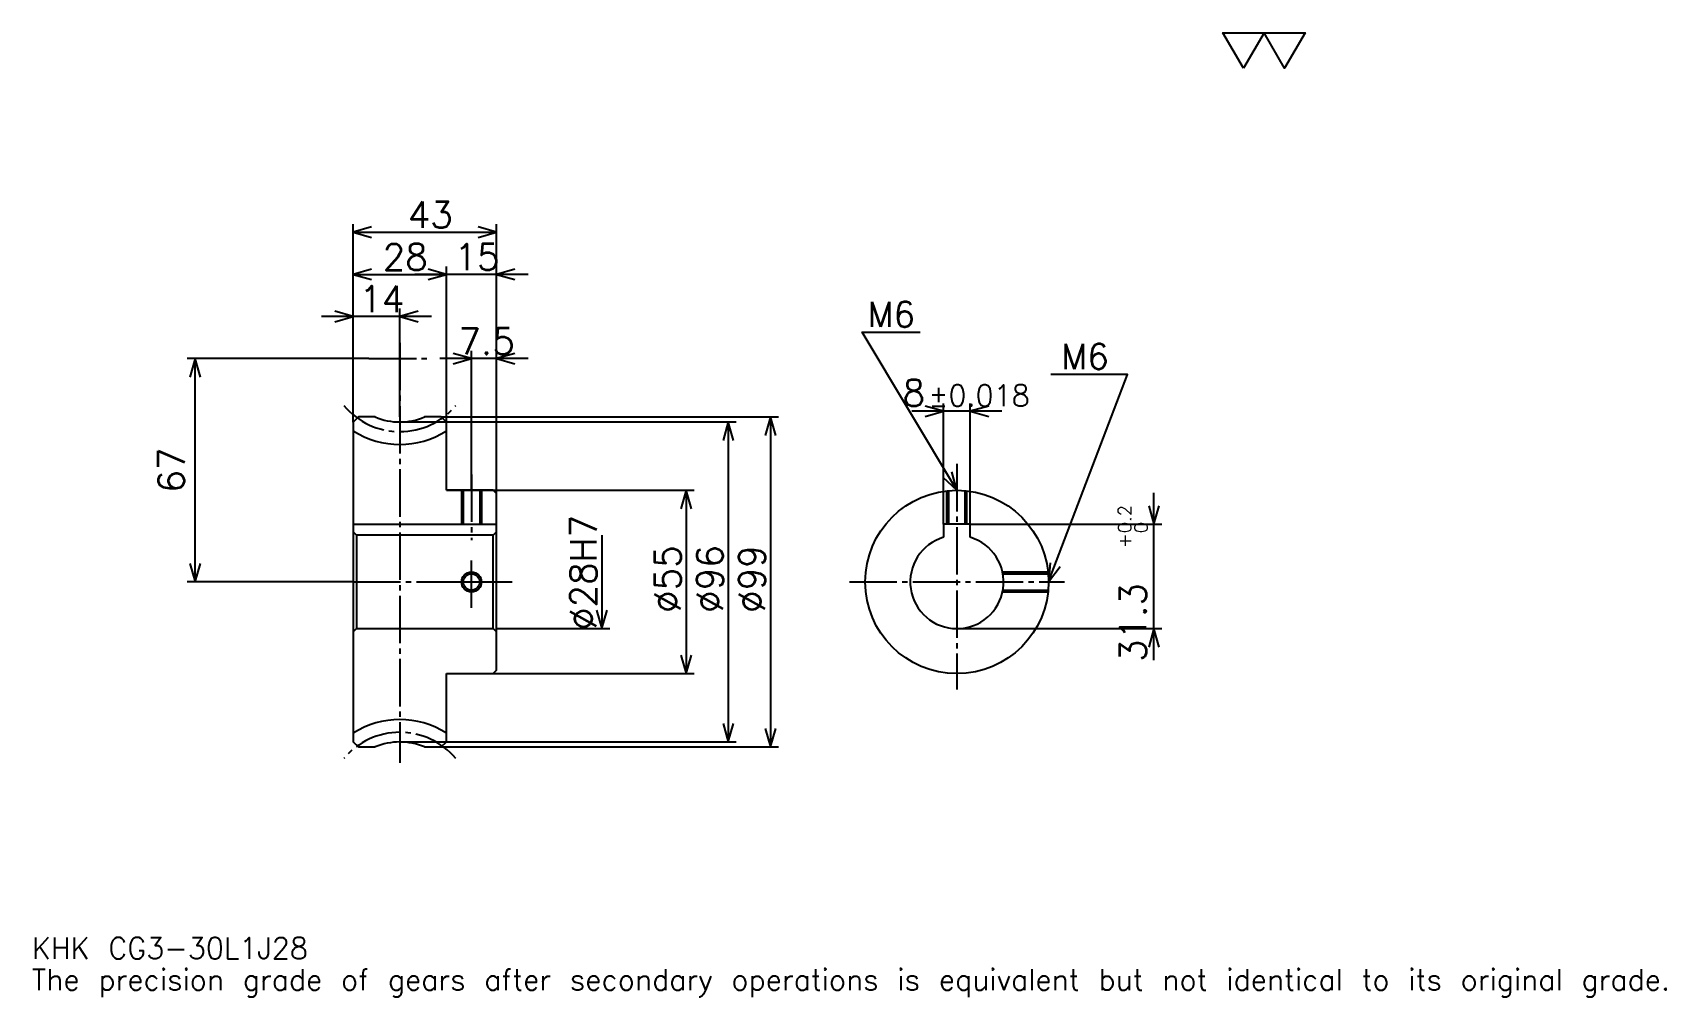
# Model space of a CAD drawing. Extents: x 16 to 506, y 6 to 295.
import ezdxf

# ---------------------------------------------------------------- set-up
doc = ezdxf.new("R2010")
doc.units = 0
doc.linetypes.add('DASHDOT', pattern=[18.967741, 14.225806, -1.580645, 1.580645, -1.580645])
doc.layers.get('0').update_dxf_attribs({"linetype": 'CONTINUOUS'})
doc.layers.add('DASHDOT', color=6, linetype='DASHDOT')
doc.styles.add('KANJI', font='TXT', dxfattribs={"bigfont": 'BIGFONT'})

msp = doc.modelspace()

# ---------------------------------------------------------------- linework, layer by layer
at = {"color": 5}
for p, q in [((112.225807, 179.903229), (112.225807, 237.709686)), ((112.225807, 235.338715), (155.2258, 235.338715)), ((155.2258, 179.903229), (155.2258, 237.709686)), ((112.225807, 222.693542), (140.2258, 222.693542)), ((164.709686, 222.693542), (130.741943, 222.693542)), ((140.2258, 179.903229), (140.2258, 225.064514)), ((126.225807, 179.903229), (126.225807, 212.419357)), ((135.709686, 210.048386), (102.741936, 210.048386)), ((116.967743, 197.403229), (62.435486, 197.403229)), ((64.806458, 130.403229), (64.806458, 197.403229)), ((164.709686, 197.403229), (138.241943, 197.403229)), ((147.7258, 179.903229), (147.7258, 199.7742)), ((306.854828, 181.612915), (279.887085, 181.612915)), ((289.370972, 147.703232), (289.370972, 183.983871)), ((297.370972, 147.703232), (297.370972, 183.983871)), ((112.225807, 178.322586), (112.225807, 179.903229)), ((126.225807, 178.403229), (155.2258, 178.403229)), ((138.645157, 179.903229), (155.2258, 179.903229)), ((140.2258, 178.322586), (140.2258, 179.903229)), ((147.7258, 157.903229), (147.7258, 179.903229)), ((147.7258, 157.903229), (147.7258, 179.903229)), ((155.2258, 179.903229), (239.790314, 179.903229)), ((155.2258, 156.903229), (155.2258, 179.903229)), ((155.2258, 178.403229), (227.145172, 178.403229)), ((224.7742, 178.403229), (224.7742, 82.403229)), ((237.419357, 179.903229), (237.419357, 80.903229)), ((140.2258, 157.903229), (155.2258, 157.903229)), ((155.2258, 157.903229), (214.5, 157.903229)), ((212.129028, 157.903229), (212.129028, 102.903229)), ((352.483856, 106.919357), (352.483856, 157.187103)), ((297.370972, 147.703232), (354.854828, 147.703232)), ((186.838715, 144.403229), (186.838715, 116.403229)), ((112.225807, 130.403229), (62.435486, 130.403229)), ((155.2258, 116.403229), (189.209686, 116.403229)), ((293.370972, 116.403229), (354.854828, 116.403229)), ((140.2258, 102.903229), (155.2258, 102.903229)), ((155.2258, 102.903229), (214.5, 102.903229)), ((126.225807, 82.403229), (155.2258, 82.403229)), ((138.645157, 80.903229), (155.2258, 80.903229)), ((155.2258, 82.403229), (227.145172, 82.403229)), ((155.2258, 80.903229), (239.790314, 80.903229))]:
    msp.add_line(p, q, dxfattribs=at)
at = {"color": 4}
for p, q in [((112.225807, 147.703232), (155.2258, 147.703232)), ((155.2258, 145.403229), (154.2258, 144.403229)), ((112.225807, 115.403229), (113.225807, 116.403229)), ((155.2258, 115.403229), (154.2258, 116.403229))]:
    msp.add_line(p, q, dxfattribs=at)
at = {"color": 7}
msp.add_lwpolyline([(379.354828, 284.516144), (373.190308, 295.201294), (397.848389, 295.201294), (391.683868, 284.516144), (385.519348, 295.201294), (379.354828, 284.516144)], dxfattribs=at)
at = {"color": 5}
for points in [[(117.758064, 236.919357), (112.225807, 235.338715), (117.758064, 233.758072)], [(149.693542, 233.758072), (155.2258, 235.338715), (149.693542, 236.919357)], [(117.758064, 224.2742), (112.225807, 222.693542), (117.758064, 221.112915)], [(134.693542, 221.112915), (140.2258, 222.693542), (134.693542, 224.2742)], [(134.693542, 221.112915), (140.2258, 222.693542), (134.693542, 224.2742)], [(160.758057, 224.2742), (155.2258, 222.693542), (160.758057, 221.112915)], [(106.69355, 208.467743), (112.225807, 210.048386), (106.69355, 211.629028)], [(131.758057, 211.629028), (126.225807, 210.048386), (131.758057, 208.467743)], [(293.370972, 157.903229), (264.919342, 205.322586), (282.306458, 205.322586)], [(66.3871, 191.870972), (64.806458, 197.403229), (63.225807, 191.870972)], [(142.193542, 195.822586), (147.7258, 197.403229), (142.193542, 198.983871)], [(160.758057, 198.983871), (155.2258, 197.403229), (160.758057, 195.822586)], [(320.870972, 130.403229), (344.580658, 192.677429), (321.503235, 192.677429)], [(283.838715, 180.032257), (289.370972, 181.612915), (283.838715, 183.193558)], [(302.903229, 183.193558), (297.370972, 181.612915), (302.903229, 180.032257)], [(226.354828, 172.870972), (224.7742, 178.403229), (223.193542, 172.870972)], [(239, 174.370972), (237.419357, 179.903229), (235.838715, 174.370972)], [(289.16925, 161.833862), (293.370972, 157.903229), (291.880035, 163.460327)], [(213.709686, 152.370972), (212.129028, 157.903229), (210.548401, 152.370972)], [(350.903229, 153.235489), (352.483856, 147.703232), (354.064514, 153.235489)], [(63.225807, 135.935486), (64.806458, 130.403229), (66.3871, 135.935486)], [(321.362213, 136.135849), (320.870972, 130.403229), (324.31662, 135.011017)], [(185.258057, 121.935486), (186.838715, 116.403229), (188.419342, 121.935486)], [(354.064514, 110.870972), (352.483856, 116.403229), (350.903229, 110.870972)], [(210.548401, 108.435486), (212.129028, 102.903229), (213.709686, 108.435486)], [(223.193542, 87.935486), (224.7742, 82.403229), (226.354828, 87.935486)], [(235.838715, 86.435486), (237.419357, 80.903229), (239, 86.435486)]]:
    msp.add_lwpolyline(points, dxfattribs=at)
at = {"color": 4}
for points in [[(118.826485, 179.903229), (113.80645, 179.903229), (112.225807, 178.322586), (112.225807, 115.403229)], [(140.2258, 157.903229), (140.2258, 178.322586), (138.645157, 179.903229), (133.625137, 179.903229)], [(140.2258, 102.903229), (154.2258, 102.903229), (155.2258, 103.903229), (155.2258, 156.903229), (154.2258, 157.903229), (140.2258, 157.903229)], [(144.7258, 157.903229), (144.7258, 147.703232)], [(145.265808, 157.903229), (145.265808, 147.703232)], [(150.185806, 157.903229), (150.185806, 147.703232)], [(150.7258, 157.903229), (150.7258, 147.703232)], [(290.370972, 147.703232), (290.370972, 157.739105)], [(290.91095, 147.703232), (290.91095, 157.792984)], [(295.830963, 147.703232), (295.830963, 157.792984)], [(296.370972, 147.703232), (296.370972, 157.739105)], [(297.370972, 143.819641), (297.370972, 147.703232), (289.370972, 147.703232), (289.370972, 143.819641)], [(112.225807, 145.403229), (113.225807, 144.403229), (113.225807, 116.403229), (154.2258, 116.403229), (154.2258, 144.403229), (113.225807, 144.403229)], [(307.045746, 133.403229), (320.706848, 133.403229)], [(307.153137, 132.863235), (320.760712, 132.863235)], [(307.153137, 127.94323), (320.760712, 127.94323)], [(307.045746, 127.403229), (320.706848, 127.403229)], [(112.225807, 115.403229), (112.225807, 82.483871), (113.80645, 80.903229), (118.826485, 80.903229)], [(133.625137, 80.903229), (138.645157, 80.903229), (140.2258, 82.483871), (140.2258, 102.903229)]]:
    msp.add_lwpolyline(points, dxfattribs=at)
for centre, radius in [((293.370972, 130.403229), 27.5), ((147.7258, 130.403229), 2.46)]:
    msp.add_circle(centre, radius, dxfattribs=at)
at = {"color": 7}
msp.add_circle((147.7258, 130.403229), 3, dxfattribs=at)
at = {"color": 4}
for centre, radius, start, end in [((126.225807, 197.403229), 19, 247.08045793, 292.91954207), ((126.225807, 197.403229), 25.75, 237.06485901, 302.93514099), ((293.370972, 130.403229), 14, 106.60154993, 73.39845007), ((126.225807, 63.403229), 25.75, 57.06485901, 122.93514099), ((126.225807, 63.403229), 19, 67.08045793, 112.91954207)]:
    msp.add_arc(centre, radius, start, end, dxfattribs=at)
at = {"layer": 'DASHDOT', "color": 7}
for p, q in [((126.225807, 202.145172), (126.225807, 76.161293)), ((116.967743, 197.403229), (135.483871, 197.403229)), ((293.370972, 165.806458), (293.370972, 98.161293)), ((112.225807, 130.403229), (159.967743, 130.403229)), ((261.129028, 130.403229), (325.612915, 130.403229))]:
    msp.add_line(p, q, dxfattribs=at)
for points in [[(147.7258, 162.645172), (147.7258, 142.961288)], [(147.7258, 122.661293), (147.7258, 138.145172)], [(139.983871, 130.403229), (155.467743, 130.403229)]]:
    msp.add_lwpolyline(points, dxfattribs=at)
for centre, start, end in [((126.225807, 197.403229), 219.99999848, 320.00000152), ((126.225807, 63.403229), 39.99999848, 140.00000152)]:
    msp.add_arc(centre, 21.895, start, end, dxfattribs=at)

# ---------------------------------------------------------------- texts
at = {"color": 7, "style": 'KANJI'}
for s, height, p in [('43', 7.903226, (128.588715, 236.603241)), ('28', 7.903226, (121.088715, 223.958069)), ('15', 7.903226, (142.588715, 223.958069)), ('14', 7.903226, (114.088707, 211.312897)), ('M6', 7.587097, (266.5, 206.903229)), ('7.5', 7.903226, (143.770157, 198.667755)), ('M6', 7.587097, (324.66452, 194.258072)), ('8', 7.903226, (277.057129, 183.193558)), ('%%p0.018', 6.322581, (284.880371, 183.193558)), ('KHK CG3-30L1J28', 6.322581, (15.806452, 17.387096)), ('The precision grade of gears after secondary operations is equivalent but not identical to its original grade.', 6.322581, (15.806452, 7.903226))]:
    msp.add_text(s, height=height, dxfattribs=at).set_placement(p)
for s, height, p in [('67', 7.903226, (61.645164, 157.185486)), ('0.2', 3.951613, (345.687103, 145.0224)), ('%%c28H7', 7.903226, (185.258057, 115.979843)), ('0', 3.951613, (350.587097, 145.0224)), ('+', 3.951613, (345.687103, 140.596588)), ('%%c55', 7.903226, (210.548401, 121.116943)), ('%%c96', 7.903226, (223.193542, 121.116943)), ('%%c99', 7.903226, (235.838715, 121.116943)), ('31.3', 7.903226, (350.112885, 106.388298))]:
    msp.add_text(s, height=height, rotation=90, dxfattribs=at).set_placement(p)

doc.saveas('drawing.dxf')
